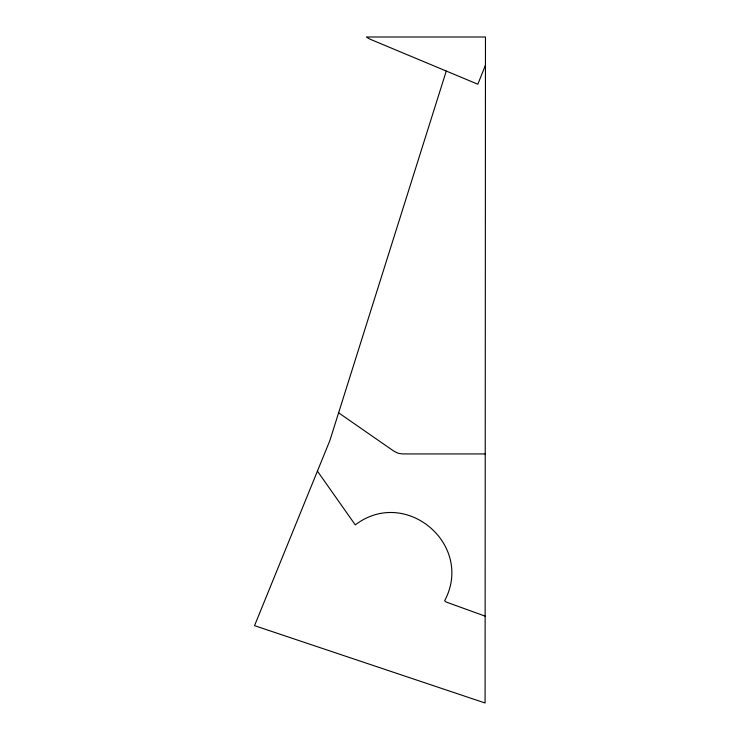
<?xml version="1.0" encoding="UTF-8"?>
<svg xmlns="http://www.w3.org/2000/svg" width="740" height="740" viewBox="0 0 740 740"><rect width="100%" height="100%" fill="white"/><g stroke="black" fill="none" stroke-linecap="round" stroke-linejoin="round"><path stroke-width="1.11" d="M446.266 71.04L329.911 440.439L254.532 625.661L485.089 703L485.468 37L366.365 37L369.824 39.109L477.827 84.221L485.449 65.175M485.227 453.935L402.588 453.935L398.101 453.25L394.032 451.261L338.615 412.8M485.135 616.133L446.137 602.027L444.62 600.806C474.479 544.797 405.733 486.384 355.283 524.891L317.423 471.13"/></g></svg>
